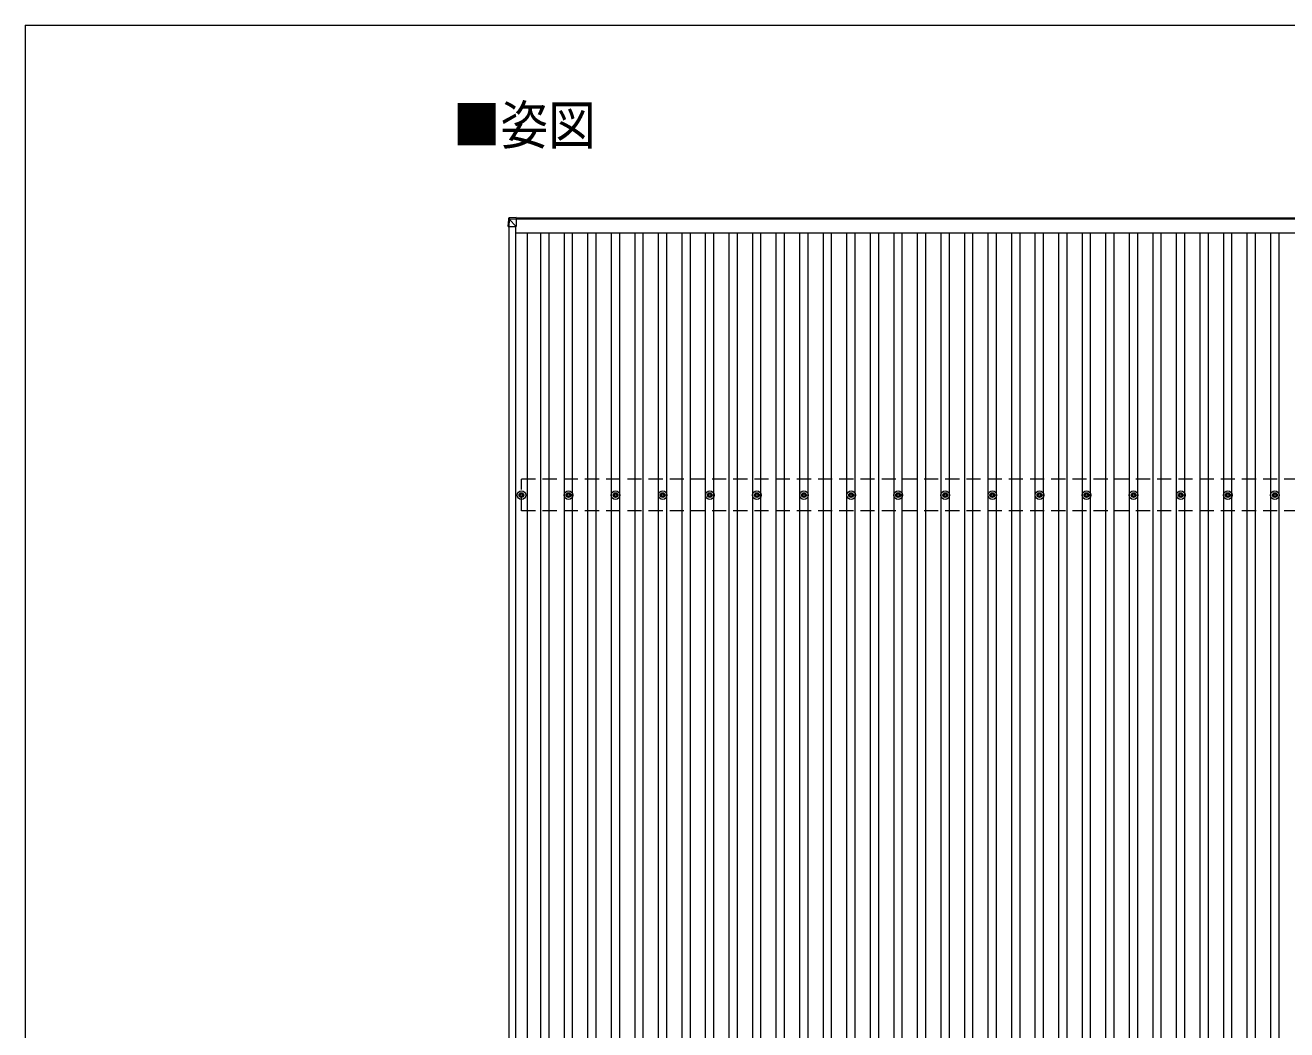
# Model space of a CAD drawing. Units: millimetres at full size, sheet at 1:50; details may follow other scales. Extents: x -14053 to 14053, y -9700 to 9700.
# Drawn here: x -14053 to -8696, y 5433 to 9700 of the extents above; entities that cross this region are included whole.
import ezdxf
from ezdxf.enums import TextEntityAlignment as Align

# ---------------------------------------------------------------- set-up
doc = ezdxf.new("R2010")
doc.units = ezdxf.units.MM
doc.header["$LTSCALE"] = 50
doc.linetypes.add('DASHED1', pattern=[1.8, 1.2, -0.6])
for name, color, linetype, lineweight in [('1-1', 2, 'Continuous', 9), ('1-2', 134, 'Continuous', 9), ('1-3', 5, 'Continuous', 5), ('1-4', 2, 'DASHED1', 9), ('1-5', 6, 'Continuous', 9), ('F-0', 7, 'Continuous', 9)]:
    doc.layers.add(name, color=color, linetype=linetype, lineweight=lineweight)
doc.layers.add('1-7', color=7, linetype='Continuous')
doc.styles.add('ＭＳ ゴシック', font='')
doc.styles.get('ＭＳ ゴシック').set_extended_font_data('MS Gothic')

msp = doc.modelspace()

# ---------------------------------------------------------------- linework, layer by layer
at = {"layer": '1-1'}
for p, q in [((-11998.28, 3464.21), (-11998.28, 8845.24)), ((-11969.28, 3464.16), (-11969.28, 8845.19)), ((-11967.81, 8881.42), (-5968.78, 8881.42)), ((-5968.78, 8876.82), (-11967.81, 8876.82)), ((-11969.28, 8818), (-4123.28, 8818)), ((-11919.78, 3488.9), (-11919.78, 8818))]:
    msp.add_line(p, q, dxfattribs=at)
at = {"layer": '1-2'}
for p, q in [((-11863.78, 3488.9), (-11863.78, 8818)), ((-11828.78, 3488.9), (-11828.78, 8818)), ((-11763.78, 3488.9), (-11763.78, 8818)), ((-11728.78, 3488.9), (-11728.78, 8818)), ((-11663.78, 3488.9), (-11663.78, 8818)), ((-11628.78, 3488.9), (-11628.78, 8818)), ((-11563.78, 3488.9), (-11563.78, 8818)), ((-11528.78, 3488.9), (-11528.78, 8818)), ((-11463.78, 3488.9), (-11463.78, 8818)), ((-11428.78, 3488.9), (-11428.78, 8818)), ((-11363.78, 3488.9), (-11363.78, 8818)), ((-11328.78, 3488.9), (-11328.78, 8818)), ((-11263.78, 3488.9), (-11263.78, 8818)), ((-11228.78, 3488.9), (-11228.78, 8818)), ((-11163.78, 3488.9), (-11163.78, 8818)), ((-11128.78, 3488.9), (-11128.78, 8818)), ((-11063.78, 3488.9), (-11063.78, 8818)), ((-11028.78, 3488.9), (-11028.78, 8818)), ((-10963.78, 3488.9), (-10963.78, 8818)), ((-10928.78, 3488.9), (-10928.78, 8818)), ((-10863.78, 3488.9), (-10863.78, 8818)), ((-10828.78, 3488.9), (-10828.78, 8818)), ((-10763.78, 3488.9), (-10763.78, 8818)), ((-10728.78, 3488.9), (-10728.78, 8818)), ((-10663.78, 3488.9), (-10663.78, 8818)), ((-10628.78, 3488.9), (-10628.78, 8818)), ((-10563.78, 3488.9), (-10563.78, 8818)), ((-10528.78, 3488.9), (-10528.78, 8818)), ((-10463.78, 3488.9), (-10463.78, 8818)), ((-10428.78, 3488.9), (-10428.78, 8818)), ((-10363.78, 3488.9), (-10363.78, 8818)), ((-10328.78, 3488.9), (-10328.78, 8818)), ((-10263.78, 3488.9), (-10263.78, 8818)), ((-10228.78, 3488.9), (-10228.78, 8818)), ((-10163.78, 3488.9), (-10163.78, 8818)), ((-10128.78, 3488.9), (-10128.78, 8818)), ((-10063.78, 3488.9), (-10063.78, 8818)), ((-10028.78, 3488.9), (-10028.78, 8818)), ((-9963.78, 3488.9), (-9963.78, 8818)), ((-9928.78, 3488.9), (-9928.78, 8818)), ((-9863.78, 3488.9), (-9863.78, 8818)), ((-9828.78, 3488.9), (-9828.78, 8818)), ((-9763.78, 3488.9), (-9763.78, 8818)), ((-9728.78, 3488.9), (-9728.78, 8818)), ((-9663.78, 3488.9), (-9663.78, 8818)), ((-9628.78, 3488.9), (-9628.78, 8818)), ((-9563.78, 3488.9), (-9563.78, 8818)), ((-9528.78, 3488.9), (-9528.78, 8818)), ((-9463.78, 3488.9), (-9463.78, 8818)), ((-9428.78, 3488.9), (-9428.78, 8818)), ((-9363.78, 3488.9), (-9363.78, 8818)), ((-9328.78, 3488.9), (-9328.78, 8818)), ((-9263.78, 3488.9), (-9263.78, 8818)), ((-9228.78, 3488.9), (-9228.78, 8818)), ((-9163.78, 3488.9), (-9163.78, 8818)), ((-9128.78, 3488.9), (-9128.78, 8818)), ((-9063.78, 3488.9), (-9063.78, 8818)), ((-9028.78, 3488.9), (-9028.78, 8818)), ((-8963.78, 3488.9), (-8963.78, 8818)), ((-8928.78, 3488.9), (-8928.78, 8818)), ((-8863.78, 3488.9), (-8863.78, 8818)), ((-8828.78, 3488.9), (-8828.78, 8818)), ((-8763.78, 3488.9), (-8763.78, 8818)), ((-8728.78, 3488.9), (-8728.78, 8818))]:
    msp.add_line(p, q, dxfattribs=at)
at = {"layer": '1-3'}
for p, q in [((-11956.28, 7706.14), (-11951.86, 7706.14)), ((-11956.28, 7702.64), (-11951.86, 7702.64)), ((-11948.03, 7714.39), (-11948.03, 7709.97)), ((-11948.03, 7698.81), (-11948.03, 7694.39)), ((-11944.53, 7714.39), (-11944.53, 7709.97)), ((-11944.53, 7698.81), (-11944.53, 7694.39)), ((-11940.7, 7706.14), (-11936.28, 7706.14)), ((-11940.7, 7702.64), (-11936.28, 7702.64)), ((-11756.28, 7706.14), (-11751.86, 7706.14)), ((-11756.28, 7702.64), (-11751.86, 7702.64)), ((-11748.03, 7714.39), (-11748.03, 7709.97)), ((-11748.03, 7698.81), (-11748.03, 7694.39)), ((-11744.53, 7714.39), (-11744.53, 7709.97)), ((-11744.53, 7698.81), (-11744.53, 7694.39)), ((-11740.7, 7706.14), (-11736.28, 7706.14)), ((-11740.7, 7702.64), (-11736.28, 7702.64)), ((-11556.28, 7706.14), (-11551.86, 7706.14)), ((-11556.28, 7702.64), (-11551.86, 7702.64)), ((-11548.03, 7714.39), (-11548.03, 7709.97)), ((-11548.03, 7698.81), (-11548.03, 7694.39)), ((-11544.53, 7714.39), (-11544.53, 7709.97)), ((-11544.53, 7698.81), (-11544.53, 7694.39)), ((-11540.7, 7706.14), (-11536.28, 7706.14)), ((-11540.7, 7702.64), (-11536.28, 7702.64)), ((-11356.28, 7706.14), (-11351.86, 7706.14)), ((-11356.28, 7702.64), (-11351.86, 7702.64)), ((-11348.03, 7714.39), (-11348.03, 7709.97)), ((-11348.03, 7698.81), (-11348.03, 7694.39)), ((-11344.53, 7714.39), (-11344.53, 7709.97)), ((-11344.53, 7698.81), (-11344.53, 7694.39)), ((-11340.7, 7706.14), (-11336.28, 7706.14)), ((-11340.7, 7702.64), (-11336.28, 7702.64)), ((-11156.28, 7706.14), (-11151.86, 7706.14)), ((-11156.28, 7702.64), (-11151.86, 7702.64)), ((-11148.03, 7714.39), (-11148.03, 7709.97)), ((-11148.03, 7698.81), (-11148.03, 7694.39)), ((-11144.53, 7714.39), (-11144.53, 7709.97)), ((-11144.53, 7698.81), (-11144.53, 7694.39)), ((-11140.7, 7706.14), (-11136.28, 7706.14)), ((-11140.7, 7702.64), (-11136.28, 7702.64)), ((-10956.28, 7706.14), (-10951.86, 7706.14)), ((-10956.28, 7702.64), (-10951.86, 7702.64)), ((-10948.03, 7714.39), (-10948.03, 7709.97)), ((-10948.03, 7698.81), (-10948.03, 7694.39)), ((-10944.53, 7714.39), (-10944.53, 7709.97)), ((-10944.53, 7698.81), (-10944.53, 7694.39)), ((-10940.7, 7706.14), (-10936.28, 7706.14)), ((-10940.7, 7702.64), (-10936.28, 7702.64)), ((-10756.28, 7706.14), (-10751.86, 7706.14)), ((-10756.28, 7702.64), (-10751.86, 7702.64)), ((-10748.03, 7714.39), (-10748.03, 7709.97)), ((-10748.03, 7698.81), (-10748.03, 7694.39)), ((-10744.53, 7714.39), (-10744.53, 7709.97)), ((-10744.53, 7698.81), (-10744.53, 7694.39)), ((-10740.7, 7706.14), (-10736.28, 7706.14)), ((-10740.7, 7702.64), (-10736.28, 7702.64)), ((-10556.28, 7706.14), (-10551.86, 7706.14)), ((-10556.28, 7702.64), (-10551.86, 7702.64)), ((-10548.03, 7714.39), (-10548.03, 7709.97)), ((-10548.03, 7698.81), (-10548.03, 7694.39)), ((-10544.53, 7714.39), (-10544.53, 7709.97)), ((-10544.53, 7698.81), (-10544.53, 7694.39)), ((-10540.7, 7706.14), (-10536.28, 7706.14)), ((-10540.7, 7702.64), (-10536.28, 7702.64)), ((-10356.28, 7706.14), (-10351.86, 7706.14)), ((-10356.28, 7702.64), (-10351.86, 7702.64)), ((-10348.03, 7714.39), (-10348.03, 7709.97)), ((-10348.03, 7698.81), (-10348.03, 7694.39)), ((-10344.53, 7714.39), (-10344.53, 7709.97)), ((-10344.53, 7698.81), (-10344.53, 7694.39)), ((-10340.7, 7706.14), (-10336.28, 7706.14)), ((-10340.7, 7702.64), (-10336.28, 7702.64)), ((-10156.28, 7706.14), (-10151.86, 7706.14)), ((-10156.28, 7702.64), (-10151.86, 7702.64)), ((-10148.03, 7714.39), (-10148.03, 7709.97)), ((-10148.03, 7698.81), (-10148.03, 7694.39)), ((-10144.53, 7714.39), (-10144.53, 7709.97)), ((-10144.53, 7698.81), (-10144.53, 7694.39)), ((-10140.7, 7706.14), (-10136.28, 7706.14)), ((-10140.7, 7702.64), (-10136.28, 7702.64)), ((-9956.28, 7706.14), (-9951.86, 7706.14)), ((-9956.28, 7702.64), (-9951.86, 7702.64)), ((-9948.03, 7714.39), (-9948.03, 7709.97)), ((-9948.03, 7698.81), (-9948.03, 7694.39)), ((-9944.53, 7714.39), (-9944.53, 7709.97)), ((-9944.53, 7698.81), (-9944.53, 7694.39)), ((-9940.7, 7706.14), (-9936.28, 7706.14)), ((-9940.7, 7702.64), (-9936.28, 7702.64)), ((-9756.28, 7706.14), (-9751.86, 7706.14)), ((-9756.28, 7702.64), (-9751.86, 7702.64)), ((-9748.03, 7714.39), (-9748.03, 7709.97)), ((-9748.03, 7698.81), (-9748.03, 7694.39)), ((-9744.53, 7714.39), (-9744.53, 7709.97)), ((-9744.53, 7698.81), (-9744.53, 7694.39)), ((-9740.7, 7706.14), (-9736.28, 7706.14)), ((-9740.7, 7702.64), (-9736.28, 7702.64)), ((-9556.28, 7706.14), (-9551.86, 7706.14)), ((-9556.28, 7702.64), (-9551.86, 7702.64)), ((-9548.03, 7714.39), (-9548.03, 7709.97)), ((-9548.03, 7698.81), (-9548.03, 7694.39)), ((-9544.53, 7714.39), (-9544.53, 7709.97)), ((-9544.53, 7698.81), (-9544.53, 7694.39)), ((-9540.7, 7706.14), (-9536.28, 7706.14)), ((-9540.7, 7702.64), (-9536.28, 7702.64)), ((-9356.28, 7706.14), (-9351.86, 7706.14)), ((-9356.28, 7702.64), (-9351.86, 7702.64)), ((-9348.03, 7714.39), (-9348.03, 7709.97)), ((-9348.03, 7698.81), (-9348.03, 7694.39)), ((-9344.53, 7714.39), (-9344.53, 7709.97)), ((-9344.53, 7698.81), (-9344.53, 7694.39)), ((-9340.7, 7706.14), (-9336.28, 7706.14)), ((-9340.7, 7702.64), (-9336.28, 7702.64)), ((-9156.28, 7706.14), (-9151.86, 7706.14)), ((-9156.28, 7702.64), (-9151.86, 7702.64)), ((-9148.03, 7714.39), (-9148.03, 7709.97)), ((-9148.03, 7698.81), (-9148.03, 7694.39)), ((-9144.53, 7714.39), (-9144.53, 7709.97)), ((-9144.53, 7698.81), (-9144.53, 7694.39)), ((-9140.7, 7706.14), (-9136.28, 7706.14)), ((-9140.7, 7702.64), (-9136.28, 7702.64)), ((-8956.28, 7706.14), (-8951.86, 7706.14)), ((-8956.28, 7702.64), (-8951.86, 7702.64)), ((-8948.03, 7714.39), (-8948.03, 7709.97)), ((-8948.03, 7698.81), (-8948.03, 7694.39)), ((-8944.53, 7714.39), (-8944.53, 7709.97)), ((-8944.53, 7698.81), (-8944.53, 7694.39)), ((-8940.7, 7706.14), (-8936.28, 7706.14)), ((-8940.7, 7702.64), (-8936.28, 7702.64)), ((-8756.28, 7706.14), (-8751.86, 7706.14)), ((-8756.28, 7702.64), (-8751.86, 7702.64)), ((-8748.03, 7714.39), (-8748.03, 7709.97)), ((-8748.03, 7698.81), (-8748.03, 7694.39)), ((-8744.53, 7714.39), (-8744.53, 7709.97)), ((-8744.53, 7698.81), (-8744.53, 7694.39)), ((-8740.7, 7706.14), (-8736.28, 7706.14)), ((-8740.7, 7702.64), (-8736.28, 7702.64))]:
    msp.add_line(p, q, dxfattribs=at)
for centre, radius in [((-11946.28, 7704.39), 18.25), ((-11746.28, 7704.39), 18.25), ((-11546.28, 7704.39), 18.25), ((-11346.28, 7704.39), 18.25), ((-11146.28, 7704.39), 18.25), ((-10946.28, 7704.39), 18.25), ((-10746.28, 7704.39), 18.25), ((-10546.28, 7704.39), 18.25), ((-10346.28, 7704.39), 18.25), ((-10146.28, 7704.39), 18.25), ((-9946.28, 7704.39), 18.25), ((-9746.28, 7704.39), 18.25), ((-9546.28, 7704.39), 18.25), ((-9346.28, 7704.39), 18.25), ((-9146.28, 7704.39), 18.25), ((-8946.28, 7704.39), 18.25), ((-8746.28, 7704.39), 18.25), ((-11946.28, 7704.39), 10.15), ((-11946.28, 7704.39), 5.85), ((-11946.28, 7704.39), 5.25), ((-11746.28, 7704.39), 10.15), ((-11746.28, 7704.39), 5.85), ((-11746.28, 7704.39), 5.25), ((-11546.28, 7704.39), 10.15), ((-11546.28, 7704.39), 5.85), ((-11546.28, 7704.39), 5.25), ((-11346.28, 7704.39), 10.15), ((-11346.28, 7704.39), 5.85), ((-11346.28, 7704.39), 5.25), ((-11146.28, 7704.39), 10.15), ((-11146.28, 7704.39), 5.85), ((-11146.28, 7704.39), 5.25), ((-10946.28, 7704.39), 10.15), ((-10946.28, 7704.39), 5.85), ((-10946.28, 7704.39), 5.25), ((-10746.28, 7704.39), 10.15), ((-10746.28, 7704.39), 5.85), ((-10746.28, 7704.39), 5.25), ((-10546.28, 7704.39), 10.15), ((-10546.28, 7704.39), 5.85), ((-10546.28, 7704.39), 5.25), ((-10346.28, 7704.39), 10.15), ((-10346.28, 7704.39), 5.85), ((-10346.28, 7704.39), 5.25), ((-10146.28, 7704.39), 10.15), ((-10146.28, 7704.39), 5.85), ((-10146.28, 7704.39), 5.25), ((-9946.28, 7704.39), 10.15), ((-9946.28, 7704.39), 5.85), ((-9946.28, 7704.39), 5.25), ((-9746.28, 7704.39), 10.15), ((-9746.28, 7704.39), 5.85), ((-9746.28, 7704.39), 5.25), ((-9546.28, 7704.39), 10.15), ((-9546.28, 7704.39), 5.85), ((-9546.28, 7704.39), 5.25), ((-9346.28, 7704.39), 10.15), ((-9346.28, 7704.39), 5.85), ((-9346.28, 7704.39), 5.25), ((-9146.28, 7704.39), 10.15), ((-9146.28, 7704.39), 5.85), ((-9146.28, 7704.39), 5.25), ((-8946.28, 7704.39), 10.15), ((-8946.28, 7704.39), 5.85), ((-8946.28, 7704.39), 5.25), ((-8746.28, 7704.39), 10.15), ((-8746.28, 7704.39), 5.85), ((-8746.28, 7704.39), 5.25)]:
    msp.add_circle(centre, radius, dxfattribs=at)
at = {"layer": '1-4'}
for p, q in [((-11946.28, 7637.39), (-11946.28, 7771.39)), ((-4146.28, 7771.39), (-11946.28, 7771.39)), ((-4146.28, 7637.39), (-11946.28, 7637.39))]:
    msp.add_line(p, q, dxfattribs=at)
at = {"layer": '1-5'}
for p, q in [((-12002.11, 8844.66), (-12000.24, 8875.19)), ((-12000.24, 8875.19), (-12000.24, 8879.95)), ((-11998.35, 8875), (-12000.21, 8844.59)), ((-12000.21, 8845.24), (-11967.81, 8845.19)), ((-11967.81, 8883.75), (-11998.37, 8881.82)), ((-11998.36, 8881.82), (-11998.37, 8881.82)), ((-11967.81, 8883.75), (-11998.36, 8881.82)), ((-11998.36, 8881.82), (-11998.36, 8877.07)), ((-11998.36, 8877.07), (-11967.81, 8878.94)), ((-11998.25, 8875.01), (-11998.35, 8875)), ((-11967.81, 8876.97), (-11998.3, 8875.11)), ((-11967.81, 8845.19), (-11998.25, 8875.66)), ((-11967.81, 8883.75), (-11967.81, 8845.19))]:
    msp.add_line(p, q, dxfattribs=at)
msp.add_lwpolyline([(-12000.24, 8879.95), (-12002.11, 8849.47), (-12002.11, 8844.66)], dxfattribs=at)
for centre, radius, start, end in [((-11998.24, 8875.07), 2, 93.48408, 176.48407), ((-11998.01, 8887.92), 12.92, 260.08679, 268.52577), ((-11987.99, 8876.12), 10.42, 174.80664, 186.16183)]:
    msp.add_arc(centre, radius, start, end, dxfattribs=at)
for centre, major_axis, ratio, start_param, end_param in [((-12000.1, 8844.66), (-2, 0), 0.033268, 0.0000002, 1.5185344), ((-11998.24, 8879.83), (-1.92, -0.56), 0.998105, 4.4898734, 5.9384966), ((-11998.24, 8875.07), (-0.12, 2), 0.02656, 0.0332981, 1.5518323), ((-11962.23, 8877.21), (-36.07, -2.1), 0.055348, 0.0000815, 0.0491486)]:
    msp.add_ellipse(centre, major_axis=major_axis, ratio=ratio, start_param=start_param, end_param=end_param, dxfattribs=at)
at = {"layer": 'F-0', "color": 5, "lineweight": 5}
for q in [(-14053.43, -9700), (13346.57, 9700)]:
    msp.add_line((-14053.43, 9700), q, dxfattribs=at)

# ---------------------------------------------------------------- texts
at = {"layer": '1-7', "style": 'ＭＳ ゴシック', "width": 0.9}
msp.add_text('■姿図', height=165, dxfattribs=at).set_placement((-12237.74, 9144.18), align=Align.BOTTOM_LEFT)

doc.saveas('drawing.dxf')
